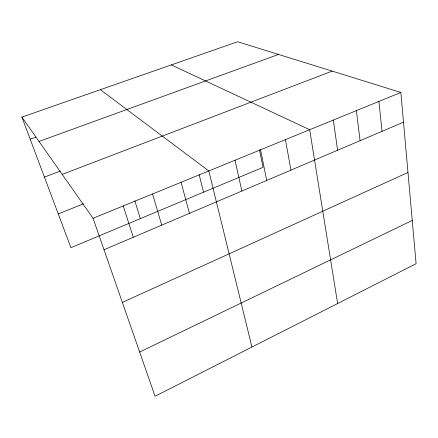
<?xml version="1.0" encoding="UTF-8"?>
<svg xmlns="http://www.w3.org/2000/svg" width="438" height="438" viewBox="0 0 438 438"><rect width="100%" height="100%" fill="white"/><g stroke="black" fill="none" stroke-linecap="round" stroke-linejoin="round"><path stroke-width="0.66" d="M139.656 352.032L412.251 220.451M122.361 302.406L407.975 172.473M104.009 249.737L403.497 122.186M93.048 218.283L400.852 92.445L416.1 263.687L155.068 396.259L93.048 218.283L21.9 117.094L237.659 41.741L400.852 92.445M58.254 213.919L83.505 203.812M62.185 174.39L332.19 71.109M44.424 177.094L60.307 171.044M39.009 141.43L278.519 54.438M30.195 139.18L35.927 137.116M171.324 64.906L309.677 129.714L337.621 303.545M100.368 89.686L208.822 170.951L251.949 347.055M21.9 117.094L70.923 247.678L263.014 167.321L259.482 149.851M123.231 205.942L133.278 237.27M134.838 200.845L140.352 218.633M152.566 193.952L161.742 225.148M181.08 182.29L189.44 213.355M199.098 174.581L203.555 192.194M235.025 160.237L241.875 191.017M260.555 149.801L266.715 180.44M285.428 139.629L290.936 170.125M333.323 120.05L337.605 150.25M356.384 110.622L360.096 140.669M378.886 101.419L382.056 131.318"/></g></svg>
